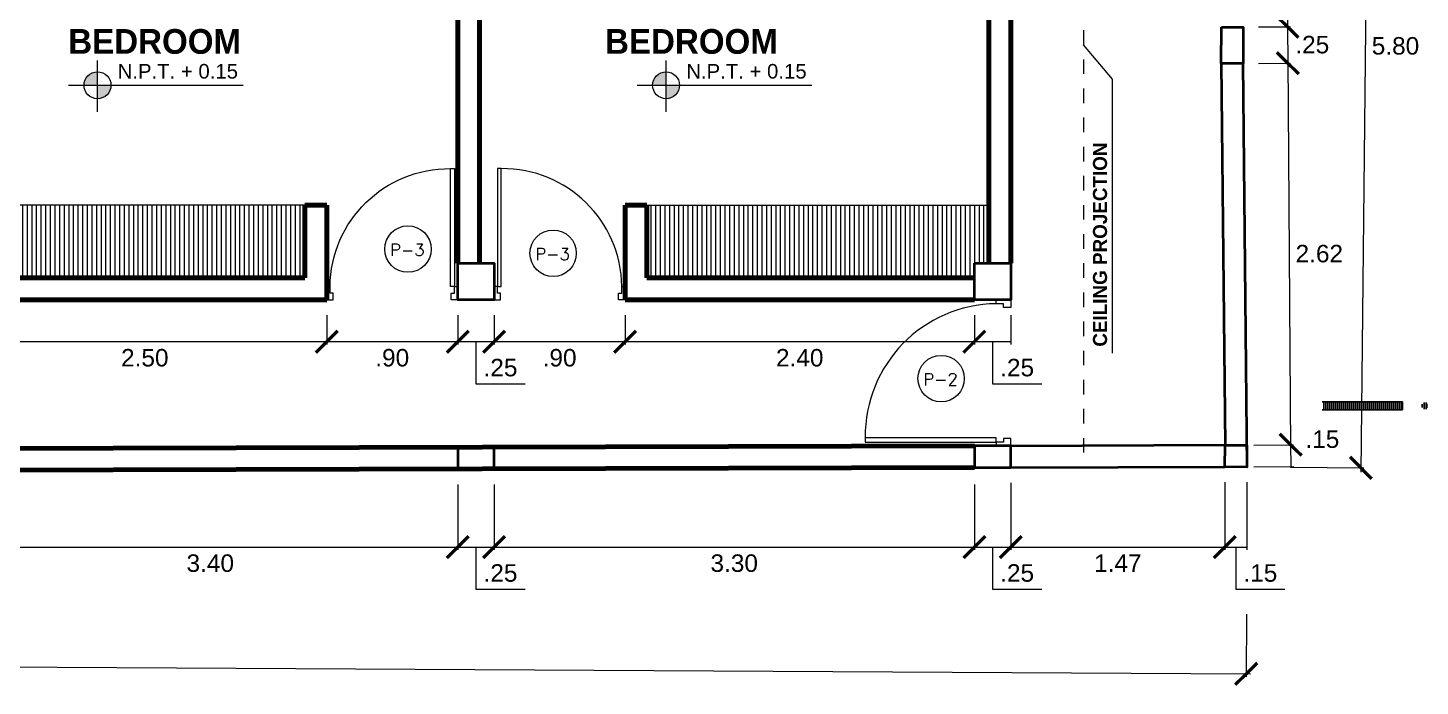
# Model space of a CAD drawing. Header units: millimetres. Extents: x 565 to 912, y 163 to 192.
# Drawn here: x 603.25 to 612.82, y 180.52 to 185.04 of the extents above; entities that cross this region are included whole.
import ezdxf

# ---------------------------------------------------------------- set-up
doc = ezdxf.new("R2010")
doc.units = ezdxf.units.MM
doc.header["$LTSCALE"] = 0.0125
doc.linetypes.add('DASHED2', pattern=[9.525, 6.35, -3.175])
for name, color, linetype, lineweight in [('COLUMNAS', 162, 'Continuous', 40), ('COTAS', 9, 'Continuous', 9), ('EQUIPO', 2, 'Continuous', 15), ('MARCO', 1, 'Continuous', 13), ('MURO ALTO', 40, 'Continuous', 70), ('MUROS', 240, 'Continuous', 40), ('proy', 254, 'Continuous', 0), ('PROYECCCIONES', 9, 'DASHED2', 9), ('TEXTO', 6, 'Continuous', 15)]:
    doc.layers.add(name, color=color, linetype=linetype, lineweight=lineweight)
doc.styles.add('ARIAL', font='arial.ttf')
doc.styles.add('op', font='romab___.ttf')
doc.styles.add('ROMANS135', font='romans.shx', dxfattribs={"width": 1.35})
doc.dimstyles.new('ISO-25', dxfattribs={"dimtxt": 0.12, "dimasz": 0.15, "dimexe": 0.02, "dimexo": 0.1055, "dimgap": 0.05, "dimtad": 2, "dimtih": 1, "dimtoh": 1, "dimzin": 4, "dimdsep": 46, "dimtxsty": 'ARIAL', "dimblk": 'ARCHTICK', "dimcen": 2.5, "dimdle": 0.03, "dimclrd": 1, "dimclre": 2, "dimclrt": 256, "dimadec": 0, "dimazin": 0, "dimtfac": 1, "dimtmove": 0, "dimatfit": 0, "dimldrblk": 'ARCHTICK', "dimfxl": 0, "dimlwd": 13, "dimlwe": 9, "dimarcsym": 0})

# ---------------------------------------------------------------- blocks, each defined once
blk = doc.blocks.new('_ARCHTICK')
at = {"color": 0, "linetype": 'ByBlock', "const_width": 0.15}
blk.add_lwpolyline([(-0.5, -0.5), (0.5, 0.5)], dxfattribs=at)
blk = doc.blocks.new('*D17')
at = {"layer": 'COTAS', "color": 2, "lineweight": 9, "transparency": 16777216}
for p, q in [((574.1512, 181.2318), (574.1488, 180.8026)), ((611.6269, 181.0184), (611.6245, 180.5892))]:
    blk.add_line(p, q, dxfattribs=at)
at = {"layer": 'COTAS', "color": 1, "lineweight": 13, "transparency": 16777216}
blk.add_line((574.1189, 180.8228), (611.6546, 180.609), dxfattribs=at)
at = {"layer": 'Defpoints', "color": 0, "transparency": 16777216}
for p in [(574.1518, 181.3373), (611.6275, 181.1239), (611.6246, 180.6092)]:
    blk.add_point(p, dxfattribs=at)
at = {"layer": 'COTAS', "color": 1, "lineweight": 13, "transparency": 16777216, "xscale": 0.15, "yscale": 0.15, "zscale": 0.15}
for p, rotation in [((574.1489, 180.8226), 179.6737143879261), ((611.6246, 180.6092), 359.6737143879261)]:
    blk.add_blockref('_ARCHTICK', p, dxfattribs=dict(at, rotation=rotation))
at = {"layer": 'COTAS', "transparency": 16777216, "insert": (592.8861, 180.6032), "char_height": 0.12, "attachment_point": 5, "style": 'ARIAL'}
blk.add_mtext('37.41', dxfattribs=at)
blk = doc.blocks.new('*D19')
at = {"layer": 'COTAS', "color": 2, "lineweight": 9, "transparency": 16777216}
for p, q in [((611.9901, 187.8262), (612.4936, 187.8209)), ((611.9287, 182.0279), (612.4322, 182.0225))]:
    blk.add_line(p, q, dxfattribs=at)
at = {"layer": 'COTAS', "color": 1, "lineweight": 13, "transparency": 16777216}
blk.add_line((612.474, 187.8511), (612.4119, 181.9928), dxfattribs=at)
at = {"layer": 'Defpoints', "color": 0, "transparency": 16777216}
for p in [(611.8846, 187.8273), (611.8232, 182.029), (612.4122, 182.0227)]:
    blk.add_point(p, dxfattribs=at)
at = {"layer": 'COTAS', "color": 1, "lineweight": 13, "transparency": 16777216, "xscale": 0.15, "yscale": 0.15, "zscale": 0.15}
for p, rotation in [((612.4736, 187.8211), 89.39290001216791), ((612.4122, 182.0227), 269.3929000121679)]:
    blk.add_blockref('_ARCHTICK', p, dxfattribs=dict(at, rotation=rotation))
at = {"layer": 'COTAS', "transparency": 16777216, "insert": (612.6497, 184.9197), "char_height": 0.12, "attachment_point": 5, "style": 'ARIAL'}
blk.add_mtext('5.80', dxfattribs=at)
blk = doc.blocks.new('P1.0m')
at = {"layer": 'EQUIPO'}
blk.add_lwpolyline([(0.025, 0), (0.055, 0), (0.055, 0.9), (0.025, 0.9)], close=True, dxfattribs=at)
for points in [[(0, -0.1), (0.05, -0.1), (0.05, -0.05), (0.025, -0.05), (0.025, 0), (0, 0)], [(1, -0.1), (0.95, -0.1), (0.95, -0.05), (0.975, -0.05), (0.975, 0), (1, 0)]]:
    blk.add_lwpolyline(points, dxfattribs=at)
at = {"layer": 'EQUIPO', "color": 252}
blk.add_arc((0.065, -0.01), 0.9101, 0.6296, 90.6296, dxfattribs=at)
blk = doc.blocks.new('P0.9m')
at = {"xscale": 0.9000092295639774, "yscale": 0.9000092295639774, "zscale": 0.9000092295639774}
blk.add_blockref('P1.0m', (-0.9, 0), dxfattribs=at)
blk = doc.blocks.new('*D60')
at = {"layer": 'COTAS', "color": 2, "lineweight": 9, "transparency": 16777216}
for p, q in [((602.8063, 181.9001), (602.8063, 181.4593)), ((606.2066, 181.9087), (606.2066, 181.4593))]:
    blk.add_line(p, q, dxfattribs=at)
at = {"layer": 'COTAS', "color": 1, "lineweight": 13, "transparency": 16777216}
blk.add_line((602.7763, 181.4793), (606.2366, 181.4793), dxfattribs=at)
at = {"layer": 'Defpoints', "color": 0, "transparency": 16777216}
for p in [(602.8063, 182.0056), (606.2066, 182.0142), (606.2066, 181.4793)]:
    blk.add_point(p, dxfattribs=at)
at = {"layer": 'COTAS', "color": 1, "lineweight": 13, "transparency": 16777216, "xscale": 0.15, "yscale": 0.15, "zscale": 0.15, "rotation": 180}
blk.add_blockref('_ARCHTICK', (602.8063, 181.4793), dxfattribs=at)
at = {"layer": 'COTAS', "color": 1, "lineweight": 13, "transparency": 16777216, "xscale": 0.15, "yscale": 0.15, "zscale": 0.15}
blk.add_blockref('_ARCHTICK', (606.2066, 181.4793), dxfattribs=at)
at = {"layer": 'COTAS', "transparency": 16777216, "insert": (604.5064, 181.368), "char_height": 0.12, "attachment_point": 5, "style": 'ARIAL'}
blk.add_mtext('3.40', dxfattribs=at)
blk = doc.blocks.new('*D61')
at = {"layer": 'COTAS', "color": 2, "lineweight": 9, "transparency": 16777216}
for p, q in [((606.2066, 181.9087), (606.2066, 181.4593)), ((606.4566, 181.9088), (606.4566, 181.4593))]:
    blk.add_line(p, q, dxfattribs=at)
at = {"layer": 'COTAS', "color": 1, "lineweight": 13, "transparency": 16777216}
for p, q in [((606.2066, 181.4793), (606.4566, 181.4793)), ((606.2066, 181.4793), (606.4566, 181.4793)), ((606.3316, 181.4793), (606.3316, 181.1893)), ((606.3316, 181.1893), (606.6694, 181.1893))]:
    blk.add_line(p, q, dxfattribs=at)
at = {"layer": 'Defpoints', "color": 0, "transparency": 16777216}
for p in [(606.2066, 182.0142), (606.4566, 182.0143), (606.4566, 181.4793)]:
    blk.add_point(p, dxfattribs=at)
at = {"layer": 'COTAS', "transparency": 16777216, "insert": (606.5005, 181.3005), "char_height": 0.12, "attachment_point": 5, "style": 'ARIAL'}
blk.add_mtext('.25', dxfattribs=at)
blk = doc.blocks.new('*D62')
at = {"layer": 'COTAS', "color": 2, "lineweight": 9, "transparency": 16777216}
for p, q in [((606.4566, 181.9088), (606.4566, 181.4593)), ((609.7563, 181.9088), (609.7563, 181.4593))]:
    blk.add_line(p, q, dxfattribs=at)
at = {"layer": 'COTAS', "color": 1, "lineweight": 13, "transparency": 16777216}
blk.add_line((606.4266, 181.4793), (609.7863, 181.4793), dxfattribs=at)
at = {"layer": 'Defpoints', "color": 0, "transparency": 16777216}
for p in [(606.4566, 182.0143), (609.7563, 182.0143), (609.7563, 181.4793)]:
    blk.add_point(p, dxfattribs=at)
at = {"layer": 'COTAS', "color": 1, "lineweight": 13, "transparency": 16777216, "xscale": 0.15, "yscale": 0.15, "zscale": 0.15, "rotation": 180}
blk.add_blockref('_ARCHTICK', (606.4566, 181.4793), dxfattribs=at)
at = {"layer": 'COTAS', "color": 1, "lineweight": 13, "transparency": 16777216, "xscale": 0.15, "yscale": 0.15, "zscale": 0.15}
blk.add_blockref('_ARCHTICK', (609.7563, 181.4793), dxfattribs=at)
at = {"layer": 'COTAS', "transparency": 16777216, "insert": (608.1064, 181.368), "char_height": 0.12, "attachment_point": 5, "style": 'ARIAL'}
blk.add_mtext('3.30', dxfattribs=at)
blk = doc.blocks.new('*D63')
at = {"layer": 'COTAS', "color": 2, "lineweight": 9, "transparency": 16777216}
for p, q in [((609.7563, 181.9088), (609.7563, 181.4593)), ((610.0063, 181.9192), (610.0063, 181.4593))]:
    blk.add_line(p, q, dxfattribs=at)
at = {"layer": 'COTAS', "color": 1, "lineweight": 13, "transparency": 16777216}
for p, q in [((609.7563, 181.4793), (610.0063, 181.4793)), ((609.7563, 181.4793), (610.0063, 181.4793)), ((609.8813, 181.4793), (609.8813, 181.1893)), ((609.8813, 181.1893), (610.219, 181.1893))]:
    blk.add_line(p, q, dxfattribs=at)
at = {"layer": 'Defpoints', "color": 0, "transparency": 16777216}
for p in [(609.7563, 182.0143), (610.0063, 182.0247), (610.0063, 181.4793)]:
    blk.add_point(p, dxfattribs=at)
at = {"layer": 'COTAS', "transparency": 16777216, "insert": (610.0502, 181.3005), "char_height": 0.12, "attachment_point": 5, "style": 'ARIAL'}
blk.add_mtext('.25', dxfattribs=at)
blk = doc.blocks.new('*D64')
at = {"layer": 'COTAS', "color": 2, "lineweight": 9, "transparency": 16777216}
for p, q in [((610.0063, 181.9192), (610.0063, 181.4593)), ((611.4775, 181.9245), (611.4775, 181.4593))]:
    blk.add_line(p, q, dxfattribs=at)
at = {"layer": 'COTAS', "color": 1, "lineweight": 13, "transparency": 16777216}
blk.add_line((609.9763, 181.4793), (611.5075, 181.4793), dxfattribs=at)
at = {"layer": 'Defpoints', "color": 0, "transparency": 16777216}
for p in [(610.0063, 182.0247), (611.4775, 182.03), (611.4775, 181.4793)]:
    blk.add_point(p, dxfattribs=at)
at = {"layer": 'COTAS', "color": 1, "lineweight": 13, "transparency": 16777216, "xscale": 0.15, "yscale": 0.15, "zscale": 0.15, "rotation": 180}
blk.add_blockref('_ARCHTICK', (610.0063, 181.4793), dxfattribs=at)
at = {"layer": 'COTAS', "color": 1, "lineweight": 13, "transparency": 16777216, "xscale": 0.15, "yscale": 0.15, "zscale": 0.15}
blk.add_blockref('_ARCHTICK', (611.4775, 181.4793), dxfattribs=at)
at = {"layer": 'COTAS', "transparency": 16777216, "insert": (610.7419, 181.3691), "char_height": 0.12, "attachment_point": 5, "style": 'ARIAL'}
blk.add_mtext('1.47', dxfattribs=at)
blk = doc.blocks.new('*D65')
at = {"layer": 'COTAS', "color": 2, "lineweight": 9, "transparency": 16777216}
for p, q in [((611.4775, 181.9245), (611.4775, 181.4593)), ((611.6275, 181.9255), (611.6275, 181.4593))]:
    blk.add_line(p, q, dxfattribs=at)
at = {"layer": 'COTAS', "color": 1, "lineweight": 13, "transparency": 16777216}
for p, q in [((611.4775, 181.4793), (611.6275, 181.4793)), ((611.4775, 181.4793), (611.6275, 181.4793)), ((611.5525, 181.4793), (611.5525, 181.1893)), ((611.5525, 181.1893), (611.8903, 181.1893))]:
    blk.add_line(p, q, dxfattribs=at)
at = {"layer": 'Defpoints', "color": 0, "transparency": 16777216}
for p in [(611.4775, 182.03), (611.6275, 182.031), (611.6275, 181.4793)]:
    blk.add_point(p, dxfattribs=at)
at = {"layer": 'COTAS', "transparency": 16777216, "insert": (611.7214, 181.3005), "char_height": 0.12, "attachment_point": 5, "style": 'ARIAL'}
blk.add_mtext('.15', dxfattribs=at)
blk = doc.blocks.new('*D74')
at = {"layer": 'COTAS', "color": 1, "lineweight": 13, "transparency": 16777216}
blk.add_line((611.8872, 187.7092), (611.9077, 185.0217), dxfattribs=at)
at = {"layer": 'COTAS', "color": 2, "lineweight": 9, "transparency": 16777216}
for p, q in [((611.7412, 187.6781), (611.9075, 187.6794)), ((611.7086, 185.0501), (611.9275, 185.0518))]:
    blk.add_line(p, q, dxfattribs=at)
at = {"layer": 'Defpoints', "color": 0, "transparency": 16777216}
for p in [(611.6357, 187.6773), (611.6031, 185.0493), (611.9075, 185.0517)]:
    blk.add_point(p, dxfattribs=at)
at = {"layer": 'COTAS', "color": 1, "lineweight": 13, "transparency": 16777216, "xscale": 0.15, "yscale": 0.15, "zscale": 0.15}
for p, rotation in [((611.8875, 187.6792), 90.43597026802485), ((611.9075, 185.0517), 270.4359702680248)]:
    blk.add_blockref('_ARCHTICK', p, dxfattribs=dict(at, rotation=rotation))
at = {"layer": 'COTAS', "transparency": 16777216, "insert": (612.1052, 186.367), "char_height": 0.12, "attachment_point": 5, "style": 'ARIAL'}
blk.add_mtext('2.63', dxfattribs=at)
blk = doc.blocks.new('*D75')
at = {"layer": 'COTAS', "color": 2, "lineweight": 9, "transparency": 16777216}
for p, q in [((611.7086, 185.0501), (611.9275, 185.0518)), ((611.7086, 184.8001), (611.9294, 184.8018))]:
    blk.add_line(p, q, dxfattribs=at)
at = {"layer": 'COTAS', "color": 1, "lineweight": 13, "transparency": 16777216}
blk.add_line((611.9072, 185.0817), (611.9096, 184.7717), dxfattribs=at)
at = {"layer": 'Defpoints', "color": 0, "transparency": 16777216}
for p in [(611.6031, 185.0493), (611.6031, 184.7993), (611.9094, 184.8017)]:
    blk.add_point(p, dxfattribs=at)
at = {"layer": 'COTAS', "color": 1, "lineweight": 13, "transparency": 16777216, "xscale": 0.15, "yscale": 0.15, "zscale": 0.15}
for p, rotation in [((611.9075, 185.0517), 90.43597026802485), ((611.9094, 184.8017), 270.4359702680248)]:
    blk.add_blockref('_ARCHTICK', p, dxfattribs=dict(at, rotation=rotation))
at = {"layer": 'COTAS', "transparency": 16777216, "insert": (612.0781, 184.928), "char_height": 0.12, "attachment_point": 5, "style": 'ARIAL'}
blk.add_mtext('.25', dxfattribs=at)
blk = doc.blocks.new('*D76')
at = {"layer": 'COTAS', "color": 1, "lineweight": 13, "transparency": 16777216}
blk.add_line((611.9091, 184.8317), (611.9295, 182.1517), dxfattribs=at)
at = {"layer": 'COTAS', "color": 2, "lineweight": 9, "transparency": 16777216}
for p, q in [((611.7086, 184.8001), (611.9294, 184.8018)), ((611.6758, 182.1798), (611.9493, 182.1819))]:
    blk.add_line(p, q, dxfattribs=at)
at = {"layer": 'Defpoints', "color": 0, "transparency": 16777216}
for p in [(611.6031, 184.7993), (611.5703, 182.179), (611.9293, 182.1817)]:
    blk.add_point(p, dxfattribs=at)
at = {"layer": 'COTAS', "color": 1, "lineweight": 13, "transparency": 16777216, "xscale": 0.15, "yscale": 0.15, "zscale": 0.15}
for p, rotation in [((611.9094, 184.8017), 90.43597026802485), ((611.9293, 182.1817), 270.4359702680248)]:
    blk.add_blockref('_ARCHTICK', p, dxfattribs=dict(at, rotation=rotation))
at = {"layer": 'COTAS', "transparency": 16777216, "insert": (612.1264, 183.4933), "char_height": 0.12, "attachment_point": 5, "style": 'ARIAL'}
blk.add_mtext('2.62', dxfattribs=at)
blk = doc.blocks.new('*D77')
at = {"layer": 'COTAS', "color": 2, "lineweight": 9, "transparency": 16777216}
for p, q in [((611.6758, 182.1798), (611.9493, 182.1819)), ((611.6762, 182.0298), (611.9504, 182.0319))]:
    blk.add_line(p, q, dxfattribs=at)
at = {"layer": 'COTAS', "color": 1, "lineweight": 13, "transparency": 16777216}
blk.add_line((611.9293, 182.1817), (611.9304, 182.0317), dxfattribs=at)
blk.add_line((611.9293, 182.1817), (611.9304, 182.0317), dxfattribs=at)
at = {"layer": 'Defpoints', "color": 0, "transparency": 16777216}
for p in [(611.5703, 182.179), (611.5707, 182.029), (611.9304, 182.0317)]:
    blk.add_point(p, dxfattribs=at)
at = {"layer": 'COTAS', "transparency": 16777216, "insert": (612.1474, 182.2193), "char_height": 0.12, "attachment_point": 5, "style": 'ARIAL'}
blk.add_mtext('.15', dxfattribs=at)
blk = doc.blocks.new('*D99')
at = {"layer": 'COTAS', "color": 2, "lineweight": 9, "transparency": 16777216}
for p, q in [((602.8063, 183.0718), (602.8063, 182.8695)), ((605.3066, 183.072), (605.3066, 182.8695))]:
    blk.add_line(p, q, dxfattribs=at)
at = {"layer": 'COTAS', "color": 1, "lineweight": 13, "transparency": 16777216}
blk.add_line((602.7763, 182.8895), (605.3366, 182.8895), dxfattribs=at)
at = {"layer": 'Defpoints', "color": 0, "transparency": 16777216}
for p in [(602.8063, 183.1773), (605.3066, 183.1775), (605.3066, 182.8895)]:
    blk.add_point(p, dxfattribs=at)
at = {"layer": 'COTAS', "color": 1, "lineweight": 13, "transparency": 16777216, "xscale": 0.15, "yscale": 0.15, "zscale": 0.15, "rotation": 180}
blk.add_blockref('_ARCHTICK', (602.8063, 182.8895), dxfattribs=at)
at = {"layer": 'COTAS', "color": 1, "lineweight": 13, "transparency": 16777216, "xscale": 0.15, "yscale": 0.15, "zscale": 0.15}
blk.add_blockref('_ARCHTICK', (605.3066, 182.8895), dxfattribs=at)
at = {"layer": 'COTAS', "transparency": 16777216, "insert": (604.0564, 182.7783), "char_height": 0.12, "attachment_point": 5, "style": 'ARIAL'}
blk.add_mtext('2.50', dxfattribs=at)
blk = doc.blocks.new('*D100')
at = {"layer": 'COTAS', "color": 2, "lineweight": 9, "transparency": 16777216}
for p, q in [((605.3066, 183.072), (605.3066, 182.8695)), ((606.2066, 183.072), (606.2066, 182.8695))]:
    blk.add_line(p, q, dxfattribs=at)
at = {"layer": 'COTAS', "color": 1, "lineweight": 13, "transparency": 16777216}
blk.add_line((605.2766, 182.8895), (606.2366, 182.8895), dxfattribs=at)
at = {"layer": 'Defpoints', "color": 0, "transparency": 16777216}
for p in [(605.3066, 183.1775), (606.2066, 183.1775), (606.2066, 182.8895)]:
    blk.add_point(p, dxfattribs=at)
at = {"layer": 'COTAS', "color": 1, "lineweight": 13, "transparency": 16777216, "xscale": 0.15, "yscale": 0.15, "zscale": 0.15, "rotation": 180}
blk.add_blockref('_ARCHTICK', (605.3066, 182.8895), dxfattribs=at)
at = {"layer": 'COTAS', "color": 1, "lineweight": 13, "transparency": 16777216, "xscale": 0.15, "yscale": 0.15, "zscale": 0.15}
blk.add_blockref('_ARCHTICK', (606.2066, 182.8895), dxfattribs=at)
at = {"layer": 'COTAS', "transparency": 16777216, "insert": (605.7566, 182.7783), "char_height": 0.12, "attachment_point": 5, "style": 'ARIAL'}
blk.add_mtext('.90', dxfattribs=at)
blk = doc.blocks.new('*D101')
at = {"layer": 'COTAS', "color": 2, "lineweight": 9, "transparency": 16777216}
for p, q in [((606.2066, 183.072), (606.2066, 182.8695)), ((606.4566, 183.072), (606.4566, 182.8695))]:
    blk.add_line(p, q, dxfattribs=at)
at = {"layer": 'COTAS', "color": 1, "lineweight": 13, "transparency": 16777216}
for p, q in [((606.2066, 182.8895), (606.4566, 182.8895)), ((606.2066, 182.8895), (606.4566, 182.8895)), ((606.3316, 182.8895), (606.3316, 182.5994)), ((606.3316, 182.5994), (606.6694, 182.5994))]:
    blk.add_line(p, q, dxfattribs=at)
at = {"layer": 'Defpoints', "color": 0, "transparency": 16777216}
for p in [(606.2066, 183.1775), (606.4566, 183.1775), (606.4566, 182.8895)]:
    blk.add_point(p, dxfattribs=at)
at = {"layer": 'COTAS', "transparency": 16777216, "insert": (606.5005, 182.7107), "char_height": 0.12, "attachment_point": 5, "style": 'ARIAL'}
blk.add_mtext('.25', dxfattribs=at)
blk = doc.blocks.new('*D102')
at = {"layer": 'COTAS', "color": 2, "lineweight": 9, "transparency": 16777216}
for p, q in [((606.4566, 183.072), (606.4566, 182.8695)), ((607.3566, 183.072), (607.3566, 182.8695))]:
    blk.add_line(p, q, dxfattribs=at)
at = {"layer": 'COTAS', "color": 1, "lineweight": 13, "transparency": 16777216}
blk.add_line((606.4266, 182.8895), (607.3866, 182.8895), dxfattribs=at)
at = {"layer": 'Defpoints', "color": 0, "transparency": 16777216}
for p in [(606.4566, 183.1775), (607.3566, 183.1775), (607.3566, 182.8895)]:
    blk.add_point(p, dxfattribs=at)
at = {"layer": 'COTAS', "color": 1, "lineweight": 13, "transparency": 16777216, "xscale": 0.15, "yscale": 0.15, "zscale": 0.15, "rotation": 180}
blk.add_blockref('_ARCHTICK', (606.4566, 182.8895), dxfattribs=at)
at = {"layer": 'COTAS', "color": 1, "lineweight": 13, "transparency": 16777216, "xscale": 0.15, "yscale": 0.15, "zscale": 0.15}
blk.add_blockref('_ARCHTICK', (607.3566, 182.8895), dxfattribs=at)
at = {"layer": 'COTAS', "transparency": 16777216, "insert": (606.9066, 182.7783), "char_height": 0.12, "attachment_point": 5, "style": 'ARIAL'}
blk.add_mtext('.90', dxfattribs=at)
blk = doc.blocks.new('*D103')
at = {"layer": 'COTAS', "color": 2, "lineweight": 9, "transparency": 16777216}
for p, q in [((607.3566, 183.072), (607.3566, 182.8695)), ((609.7563, 183.0718), (609.7563, 182.8695))]:
    blk.add_line(p, q, dxfattribs=at)
at = {"layer": 'COTAS', "color": 1, "lineweight": 13, "transparency": 16777216}
blk.add_line((607.3266, 182.8895), (609.7863, 182.8895), dxfattribs=at)
at = {"layer": 'Defpoints', "color": 0, "transparency": 16777216}
for p in [(607.3566, 183.1775), (609.7563, 183.1773), (609.7563, 182.8895)]:
    blk.add_point(p, dxfattribs=at)
at = {"layer": 'COTAS', "color": 1, "lineweight": 13, "transparency": 16777216, "xscale": 0.15, "yscale": 0.15, "zscale": 0.15, "rotation": 180}
blk.add_blockref('_ARCHTICK', (607.3566, 182.8895), dxfattribs=at)
at = {"layer": 'COTAS', "color": 1, "lineweight": 13, "transparency": 16777216, "xscale": 0.15, "yscale": 0.15, "zscale": 0.15}
blk.add_blockref('_ARCHTICK', (609.7563, 182.8895), dxfattribs=at)
at = {"layer": 'COTAS', "transparency": 16777216, "insert": (608.5564, 182.7783), "char_height": 0.12, "attachment_point": 5, "style": 'ARIAL'}
blk.add_mtext('2.40', dxfattribs=at)
blk = doc.blocks.new('*D104')
at = {"layer": 'COTAS', "color": 2, "lineweight": 9, "transparency": 16777216}
for p, q in [((609.7563, 183.0718), (609.7563, 182.8695)), ((610.0065, 183.0718), (610.0065, 182.8695))]:
    blk.add_line(p, q, dxfattribs=at)
at = {"layer": 'COTAS', "color": 1, "lineweight": 13, "transparency": 16777216}
for p, q in [((609.7563, 182.8895), (610.0065, 182.8895)), ((609.7563, 182.8895), (610.0065, 182.8895)), ((609.8814, 182.8895), (609.8814, 182.5994)), ((609.8814, 182.5994), (610.2192, 182.5994))]:
    blk.add_line(p, q, dxfattribs=at)
at = {"layer": 'Defpoints', "color": 0, "transparency": 16777216}
for p in [(609.7563, 183.1773), (610.0065, 183.1773), (610.0065, 182.8895)]:
    blk.add_point(p, dxfattribs=at)
at = {"layer": 'COTAS', "transparency": 16777216, "insert": (610.0503, 182.7107), "char_height": 0.12, "attachment_point": 5, "style": 'ARIAL'}
blk.add_mtext('.25', dxfattribs=at)

msp = doc.modelspace()

# ---------------------------------------------------------------- hatches: boundary and pattern name
h = msp.add_hatch()
h.set_pattern_fill('ANSI31', color=256, scale=0.110262, angle=45, style=0)
h.set_pattern_definition([(90, (486.526971, 139.03972), (-0.0137827678, 2e-18), [])])
h.paths.add_polyline_path([(612.69822, 182.47618), (612.69822, 182.42105), (612.14691, 182.42105), (612.14691, 182.47618)])
h.paths.add_polyline_path([(612.8785, 182.44882, -1), (612.82974, 182.44882, -1)])
h.paths.add_polyline_path([(613.79994, 182.47618), (613.79994, 182.42105), (613.00916, 182.42105), (613.00916, 182.47618)])
h.paths.add_polyline_path([(613.98003, 182.44882, -1), (613.93128, 182.44882, -1)])
h.paths.add_polyline_path([(614.66219, 182.47618), (614.66219, 182.42105), (614.11088, 182.42105), (614.11088, 182.47618)])
at = {"layer": 'MARCO', "linetype": 'Continuous'}
h = msp.add_hatch(color=256, dxfattribs=at)
h.paths.add_polyline_path([(603.73152, 184.74249, 0.4142136), (603.63896, 184.64993), (603.73152, 184.64993)])
h.paths.add_polyline_path([(603.82408, 184.64993), (603.73152, 184.64993), (603.73152, 184.55737, 0.4142136)])
h = msp.add_hatch(color=256, dxfattribs=at)
h.paths.add_polyline_path([(607.63849, 184.74249, 0.4142136), (607.54593, 184.64993), (607.63849, 184.64993)])
h.paths.add_polyline_path([(607.73105, 184.64993), (607.63849, 184.64993), (607.63849, 184.55737, 0.4142136)])
at = {"layer": 'proy'}
h = msp.add_hatch(dxfattribs=at)
h.set_pattern_fill('LINE', color=256, scale=0.01, angle=90, style=0)
h.paths.add_polyline_path([(605.1566, 183.32732), (605.1566, 183.82732), (602.70626, 183.82732), (602.70626, 183.42732), (602.80626, 183.42732), (602.80626, 183.32732)])
h.paths.add_polyline_path([(609.75626, 183.32732), (609.75626, 183.42748), (609.85626, 183.42748), (609.85626, 183.82732), (607.50661, 183.82732), (607.50661, 183.32732)])

# ---------------------------------------------------------------- linework, layer by layer
at = {"color": 2}
for p, q in [((612.14691, 182.47618), (612.69822, 182.47618)), ((612.69822, 182.42105), (612.69822, 182.47618)), ((612.69822, 182.42105), (612.14691, 182.42105))]:
    msp.add_line(p, q, dxfattribs=at)
at = {"layer": 'COLUMNAS'}
for points in [[(611.45453, 185.04934), (611.60311, 185.04934), (611.60311, 184.79934), (611.45167, 184.79934)], [(606.20661, 183.42748), (606.45661, 183.42748), (606.45661, 183.17748), (606.20661, 183.17748)], [(609.75626, 183.42748), (610.00626, 183.42748), (610.00626, 183.17748), (609.75626, 183.17748)], [(606.20663, 182.0144), (606.45663, 182.0144), (606.45661, 182.16508), (606.20626, 182.1644)], [(609.75626, 182.02473), (610.00626, 182.02473), (610.00653, 182.17473), (609.75626, 182.17405)], [(611.47923, 182.17786), (611.62781, 182.17826), (611.62753, 182.02826), (611.47754, 182.02997)]]:
    msp.add_lwpolyline(points, close=True, dxfattribs=at)
at = {"layer": 'MARCO', "linetype": 'Continuous'}
for p, q in [((603.73152, 184.46657), (603.73152, 184.82065)), ((607.63849, 184.46657), (607.63849, 184.82065)), ((603.5331, 184.64993), (604.73268, 184.64993)), ((607.44007, 184.64993), (608.63966, 184.64993))]:
    msp.add_line(p, q, dxfattribs=at)
for centre in [(603.73152, 184.64993), (607.63849, 184.64993)]:
    msp.add_circle(centre, 0.09256, dxfattribs=at)
at = {"layer": 'MURO ALTO'}
for p, q in [((606.20661, 187.57732), (606.20626, 183.42748)), ((606.35626, 187.57732), (606.35626, 183.42748)), ((609.85626, 185.77732), (609.85626, 183.42748)), ((610.00626, 185.77732), (610.00626, 183.42748)), ((605.3066, 183.82732), (605.1566, 183.82732)), ((605.1566, 183.82732), (605.1566, 183.32732)), ((605.3066, 183.32732), (605.3066, 183.82732)), ((607.35661, 183.82732), (607.50661, 183.82732)), ((607.35661, 183.32732), (607.35661, 183.82732)), ((607.50661, 183.82732), (607.50661, 183.32732)), ((602.80626, 183.32732), (605.1566, 183.32732)), ((605.3066, 183.17747), (605.3066, 183.32732)), ((607.35661, 183.17732), (607.35661, 183.32732)), ((607.50661, 183.32732), (609.75626, 183.32732)), ((602.80626, 183.17742), (605.3066, 183.17747)), ((606.35626, 183.17748), (606.35626, 183.17732)), ((607.35661, 183.17732), (609.75626, 183.17732)), ((609.85626, 183.17748), (609.85626, 183.17732)), ((610.00626, 183.17748), (610.00626, 183.17732)), ((586.45626, 182.11074), (609.75626, 182.17405)), ((586.45626, 181.96074), (609.75626, 182.02473))]:
    msp.add_line(p, q, dxfattribs=at)
at = {"layer": 'MUROS'}
for p, q in [((611.45167, 184.79934), (611.47923, 182.17786)), ((611.60086, 184.79934), (611.62754, 182.02887)), ((610.00653, 182.17473), (611.47926, 182.18001)), ((610.00626, 182.02473), (611.47754, 182.02997))]:
    msp.add_line(p, q, dxfattribs=at)
at = {"layer": 'proy'}
for p, q in [((610.70594, 184.69207), (610.50626, 184.92695)), ((610.70594, 182.8107), (610.70594, 184.69207)), ((605.1566, 183.82732), (602.70626, 183.82732)), ((607.50661, 183.82732), (609.85626, 183.82732))]:
    msp.add_line(p, q, dxfattribs=at)
for centre in [(605.86468, 183.52498), (606.86191, 183.49632), (609.52769, 182.63585)]:
    msp.add_circle(centre, 0.15956, dxfattribs=at)
at = {"layer": 'PROYECCCIONES'}
msp.add_line((610.50626, 187.82732), (610.50626, 182.02659), dxfattribs=at)

# ---------------------------------------------------------------- block references
at = {"layer": 'proy', "xscale": -1}
msp.add_blockref('P0.9m', (605.3066, 183.26748), dxfattribs=at)
at = {"layer": 'proy'}
msp.add_blockref('P0.9m', (607.35661, 183.26748), dxfattribs=at)
at = {"layer": 'proy', "rotation": 90}
msp.add_blockref('P1.0m', (609.90653, 182.17473), dxfattribs=at)

# ---------------------------------------------------------------- texts
at = {"layer": 'proy', "style": 'op'}
for p in [(603.53058, 184.86568), (607.21897, 184.86568)]:
    msp.add_text('BEDROOM', height=0.17, dxfattribs=at).set_placement(p)
msp.add_text('CEILING PROJECTION', height=0.0967298, rotation=90, dxfattribs=at).set_placement((610.66789, 182.85497))
at = {"layer": 'TEXTO'}
for s, height, style, p in [('N.P.T. + 0.15', 0.1, 'ARIAL', (603.86988, 184.69589)), ('N.P.T. + 0.15', 0.1, 'ARIAL', (607.77685, 184.69589)), ('P-3', 0.0825, 'ROMANS135', (605.74247, 183.47839)), ('P-3', 0.0825, 'ROMANS135', (606.7397, 183.44973)), ('P-2', 0.0825, 'ROMANS135', (609.40548, 182.58926))]:
    msp.add_text(s, height=height, dxfattribs=dict(at, style=style)).set_placement(p)

# ---------------------------------------------------------------- dimensions: what is measured, and where the dimension line sits
at = {"layer": 'COTAS'}
dim = msp.add_aligned_dim(p1=(611.88464, 187.82732), p2=(611.8232, 182.02899), distance=0.58903, dimstyle='ISO-25', dxfattribs=at)
dim.commit()
dim.dimension.update_dxf_attribs({"geometry": '*D19', "text_midpoint": (612.64973, 184.91972)})
for base, p1, p2, angle, picture, middle in [((611.90746, 185.05165), (611.63568, 187.67733), (611.60311, 185.04934), 90.43597, '*D74', (612.10517, 186.36703)), ((611.90936, 184.80167), (611.60311, 185.04934), (611.60311, 184.79934), 90.43597, '*D75', (612.07814, 184.92795)), ((611.92929, 182.18171), (611.60311, 184.79934), (611.57032, 182.17898), 90.43597, '*D76', (612.12642, 183.49326)), ((611.93043, 182.03172), (611.57032, 182.17898), (611.57073, 182.02898), 90.43597, '*D77', (612.1474, 182.21926)), ((606.20663, 181.47934), (602.80626, 182.00564), (606.20663, 182.01422), 180, '*D60', (604.50645, 181.36803)), ((606.45663, 181.47934), (606.20663, 182.01422), (606.45663, 182.01426), 180, '*D61', (606.38163, 181.30054)), ((609.75626, 181.47934), (606.45663, 182.01426), (609.75626, 182.01426), 180, '*D62', (608.10644, 181.36803)), ((610.00626, 181.47934), (609.75626, 182.01426), (610.00626, 182.02473), 180, '*D63', (609.93126, 181.30054)), ((611.47754, 181.47934), (610.00626, 182.02473), (611.47754, 182.02997), 180, '*D64', (610.7419, 181.3691)), ((611.62752, 181.47934), (611.47754, 182.02997), (611.62752, 182.03097), 180, '*D65', (611.60253, 181.30054))]:
    dim = msp.add_linear_dim(base=base, p1=p1, p2=p2, angle=angle, dimstyle='ISO-25', override={"dimtmove": 1}, dxfattribs=at)
    dim.commit()
    dim.dimension.update_dxf_attribs({"geometry": picture, "text_midpoint": middle})
for base, p1, p2, picture, middle in [((605.3066, 182.88952), (602.80626, 183.17732), (605.3066, 183.17748), '*D99', (604.05643, 182.77825)), ((606.20661, 182.88952), (605.3066, 183.17748), (606.20661, 183.17748), '*D100', (605.7566, 182.77825)), ((606.45661, 182.88952), (606.20661, 183.17748), (606.45661, 183.17748), '*D101', (606.38161, 182.71071)), ((607.35661, 182.88952), (606.45661, 183.17748), (607.35661, 183.17748), '*D102', (606.90661, 182.77825)), ((609.75626, 182.88952), (607.35661, 183.17748), (609.75626, 183.17732), '*D103', (608.55644, 182.77825)), ((610.00653, 182.88952), (609.75626, 183.17732), (610.00653, 183.17732), '*D104', (609.93139, 182.71071))]:
    dim = msp.add_linear_dim(base=base, p1=p1, p2=p2, dimstyle='ISO-25', override={"dimtmove": 1}, dxfattribs=at)
    dim.commit()
    dim.dimension.update_dxf_attribs({"geometry": picture, "text_midpoint": middle})
dim = msp.add_aligned_dim(p1=(574.15181, 181.33734), p2=(611.62754, 181.12392), distance=-0.51474, text='37.41', dimstyle='ISO-25', dxfattribs=at)
dim.commit()
dim.dimension.update_dxf_attribs({"geometry": '*D17', "text_midpoint": (592.8861, 180.60317)})

doc.saveas('drawing.dxf')
